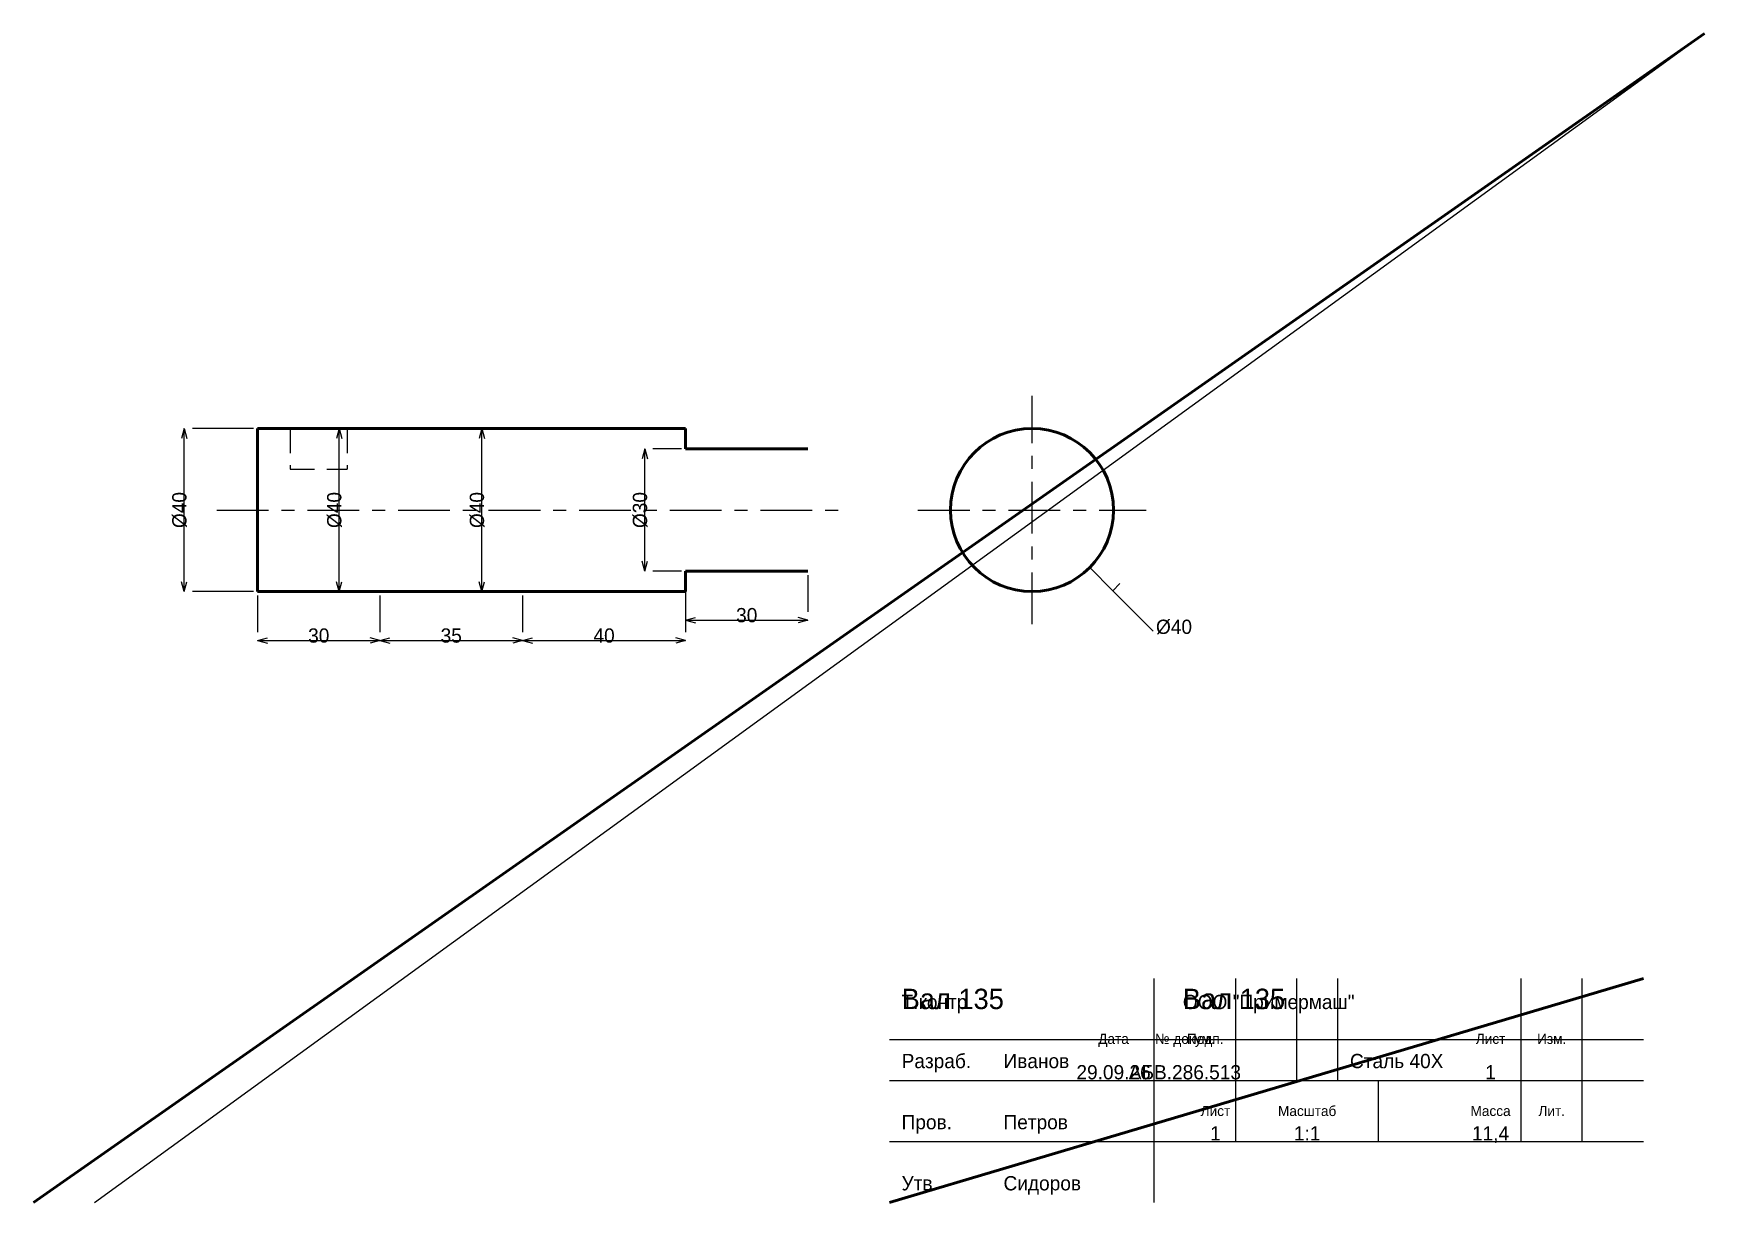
# Model space of a CAD drawing. Header units: millimetres. Extents: x 5 to 415, y 5 to 292.
import ezdxf
from ezdxf.enums import TextEntityAlignment as Align

# ---------------------------------------------------------------- set-up
doc = ezdxf.new("R2010")
doc.units = ezdxf.units.MM
doc.linetypes.add('CENTER', pattern=[22.225, 12.7, -3.175, 3.175, -3.175])
doc.linetypes.add('DASHED', pattern=[9, 6, -3])
for name, color, linetype, lineweight in [('AXIS', 7, 'CENTER', 25), ('DIMS', 7, 'CONTINUOUS', 25), ('MAIN', 7, 'CONTINUOUS', 50), ('TEXT', 7, 'CONTINUOUS', 25), ('THIN', 7, 'CONTINUOUS', 25)]:
    doc.layers.add(name, color=color, linetype=linetype, lineweight=lineweight)

msp = doc.modelspace()

# ---------------------------------------------------------------- linework, layer by layer
at = {"layer": 'AXIS', "linetype": 'CENTER', "lineweight": 25}
for p, q in [((250, 147), (250, 203)), ((50, 175), (205, 175)), ((222, 175), (278, 175))]:
    msp.add_line(p, q, dxfattribs=at)
at = {"layer": 'DIMS', "linetype": 'CONTINUOUS', "lineweight": 25}
for p, q in [((42, 195), (41.353, 192.585)), ((42, 155), (42, 195)), ((42, 195), (42.647, 192.585)), ((59, 195), (44, 195)), ((80, 195), (79.353, 192.585)), ((80, 155), (80, 195)), ((80, 195), (80.647, 192.585)), ((89, 195), (82, 195)), ((115, 195), (114.353, 192.585)), ((115, 155), (115, 195)), ((115, 195), (115.647, 192.585)), ((124, 195), (117, 195)), ((155, 190), (154.353, 187.585)), ((155, 160), (155, 190)), ((155, 190), (155.647, 187.585)), ((164, 190), (157, 190)), ((155, 160), (154.353, 162.415)), ((155, 160), (155.647, 162.415)), ((164, 160), (157, 160)), ((264.142, 160.858), (269.799, 155.201)), ((42, 155), (41.353, 157.415)), ((42, 155), (42.647, 157.415)), ((80, 155), (79.353, 157.415)), ((80, 155), (80.647, 157.415)), ((115, 155), (114.353, 157.415)), ((115, 155), (115.647, 157.415)), ((165, 159), (165, 150)), ((195, 159), (195, 150)), ((269.799, 155.201), (268.031, 156.969)), ((269.799, 155.201), (271.567, 156.969)), ((59, 155), (44, 155)), ((60, 154), (60, 145)), ((89, 155), (82, 155)), ((90, 154), (90, 145)), ((90, 154), (90, 145)), ((124, 155), (117, 155)), ((125, 154), (125, 145)), ((125, 154), (125, 145)), ((165, 154), (165, 145)), ((269.799, 155.201), (279.698, 145.302)), ((165, 148), (167.415, 148.647)), ((165, 148), (195, 148)), ((165, 148), (167.415, 147.353)), ((195, 148), (192.585, 148.647)), ((195, 148), (192.585, 147.353)), ((60, 143), (62.415, 143.647)), ((90, 143), (87.585, 143.647)), ((90, 143), (92.415, 143.647)), ((125, 143), (122.585, 143.647)), ((125, 143), (127.415, 143.647)), ((165, 143), (162.585, 143.647)), ((60, 143), (90, 143)), ((60, 143), (62.415, 142.353)), ((90, 143), (87.585, 142.353)), ((90, 143), (125, 143)), ((90, 143), (92.415, 142.353)), ((125, 143), (122.585, 142.353)), ((125, 143), (165, 143)), ((125, 143), (127.415, 142.353)), ((165, 143), (162.585, 142.353))]:
    msp.add_line(p, q, dxfattribs=at)
at = {"layer": 'MAIN', "linetype": 'CONTINUOUS', "lineweight": 50}
for p, q in [((5, 5), (415, 292)), ((60, 195), (90, 195)), ((60, 155), (60, 195)), ((90, 195), (125, 195)), ((125, 195), (165, 195)), ((165, 195), (165, 190)), ((165, 190), (195, 190)), ((165, 160), (195, 160)), ((165, 155), (165, 160)), ((60, 155), (90, 155)), ((90, 155), (125, 155)), ((125, 155), (165, 155)), ((215, 5), (400, 60))]:
    msp.add_line(p, q, dxfattribs=at)
msp.add_circle((250, 175), 20, dxfattribs=at)
at = {"layer": 'THIN', "linetype": 'CONTINUOUS', "lineweight": 25}
for p, q in [((20, 5), (415, 292)), ((280, 5), (280, 60)), ((300, 35), (300, 60)), ((315, 35), (315, 60)), ((325, 35), (325, 60)), ((370, 35), (370, 60)), ((385, 35), (385, 60)), ((215, 45), (400, 45)), ((215, 35), (400, 35)), ((300, 20), (300, 35)), ((335, 20), (335, 35)), ((370, 20), (370, 35)), ((385, 20), (385, 35)), ((215, 20), (400, 20))]:
    msp.add_line(p, q, dxfattribs=at)
at = {"layer": 'THIN', "linetype": 'DASHED', "lineweight": 25}
for p, q in [((68, 195), (82, 195)), ((68, 195), (68, 185)), ((82, 195), (82, 185)), ((68, 185), (82, 185))]:
    msp.add_line(p, q, dxfattribs=at)

# ---------------------------------------------------------------- texts
at = {"layer": 'DIMS', "linetype": 'CONTINUOUS', "lineweight": 25}
for s, p in [('%%c40', (40.8, 175)), ('%%c40', (78.8, 175)), ('%%c40', (113.8, 175)), ('%%c30', (153.8, 175))]:
    msp.add_text(s, height=3.5, rotation=90, dxfattribs=at).set_placement(p, align=Align.MIDDLE_CENTER)
for s, p in [('30', (180, 149.2)), ('30', (75, 144.2)), ('35', (107.5, 144.2)), ('40', (145, 144.2))]:
    msp.add_text(s, height=3.5, dxfattribs=at).set_placement(p, align=Align.MIDDLE_CENTER)
msp.add_text('%%c40', height=3.5, dxfattribs=at).set_placement((280.406, 144.594))
at = {"layer": 'TEXT', "linetype": 'CONTINUOUS', "lineweight": 25}
for s, height, p in [('Вал 135', 5, (218, 52.5)), ('Вал 135', 5, (287, 52.5)), ('Т.контр.', 3.5, (218, 52.5)), ('ООО "Примермаш"', 3.5, (287, 52.5)), ('Разраб.', 3.5, (218, 38)), ('Иванов', 3.5, (243, 38)), ('Сталь 40Х', 3.5, (328, 38)), ('Пров.', 3.5, (218, 23)), ('Петров', 3.5, (243, 23)), ('Утв.', 3.5, (218, 8)), ('Сидоров', 3.5, (243, 8))]:
    msp.add_text(s, height=height, dxfattribs=at).set_placement(p)
for s, height, p in [('Дата', 2.5, (270, 45.2)), ('№ докум.', 2.5, (287.5, 45.2)), ('Подп.', 2.5, (292.5, 45.2)), ('Лист', 2.5, (362.5, 45.2)), ('Изм.', 2.5, (377.5, 45.2)), ('29.09.26', 3.5, (270, 37)), ('АБВ.286.513', 3.5, (287.5, 37)), ('1', 3.5, (362.5, 37)), ('Лист', 2.5, (295, 27.5)), ('Масштаб', 2.5, (317.5, 27.5)), ('Масса', 2.5, (362.5, 27.5)), ('Лит.', 2.5, (377.5, 27.5)), ('1', 3.5, (295, 22)), ('1:1', 3.5, (317.5, 22)), ('11,4', 3.5, (362.5, 22))]:
    msp.add_text(s, height=height, dxfattribs=at).set_placement(p, align=Align.MIDDLE_CENTER)

doc.saveas('drawing.dxf')
